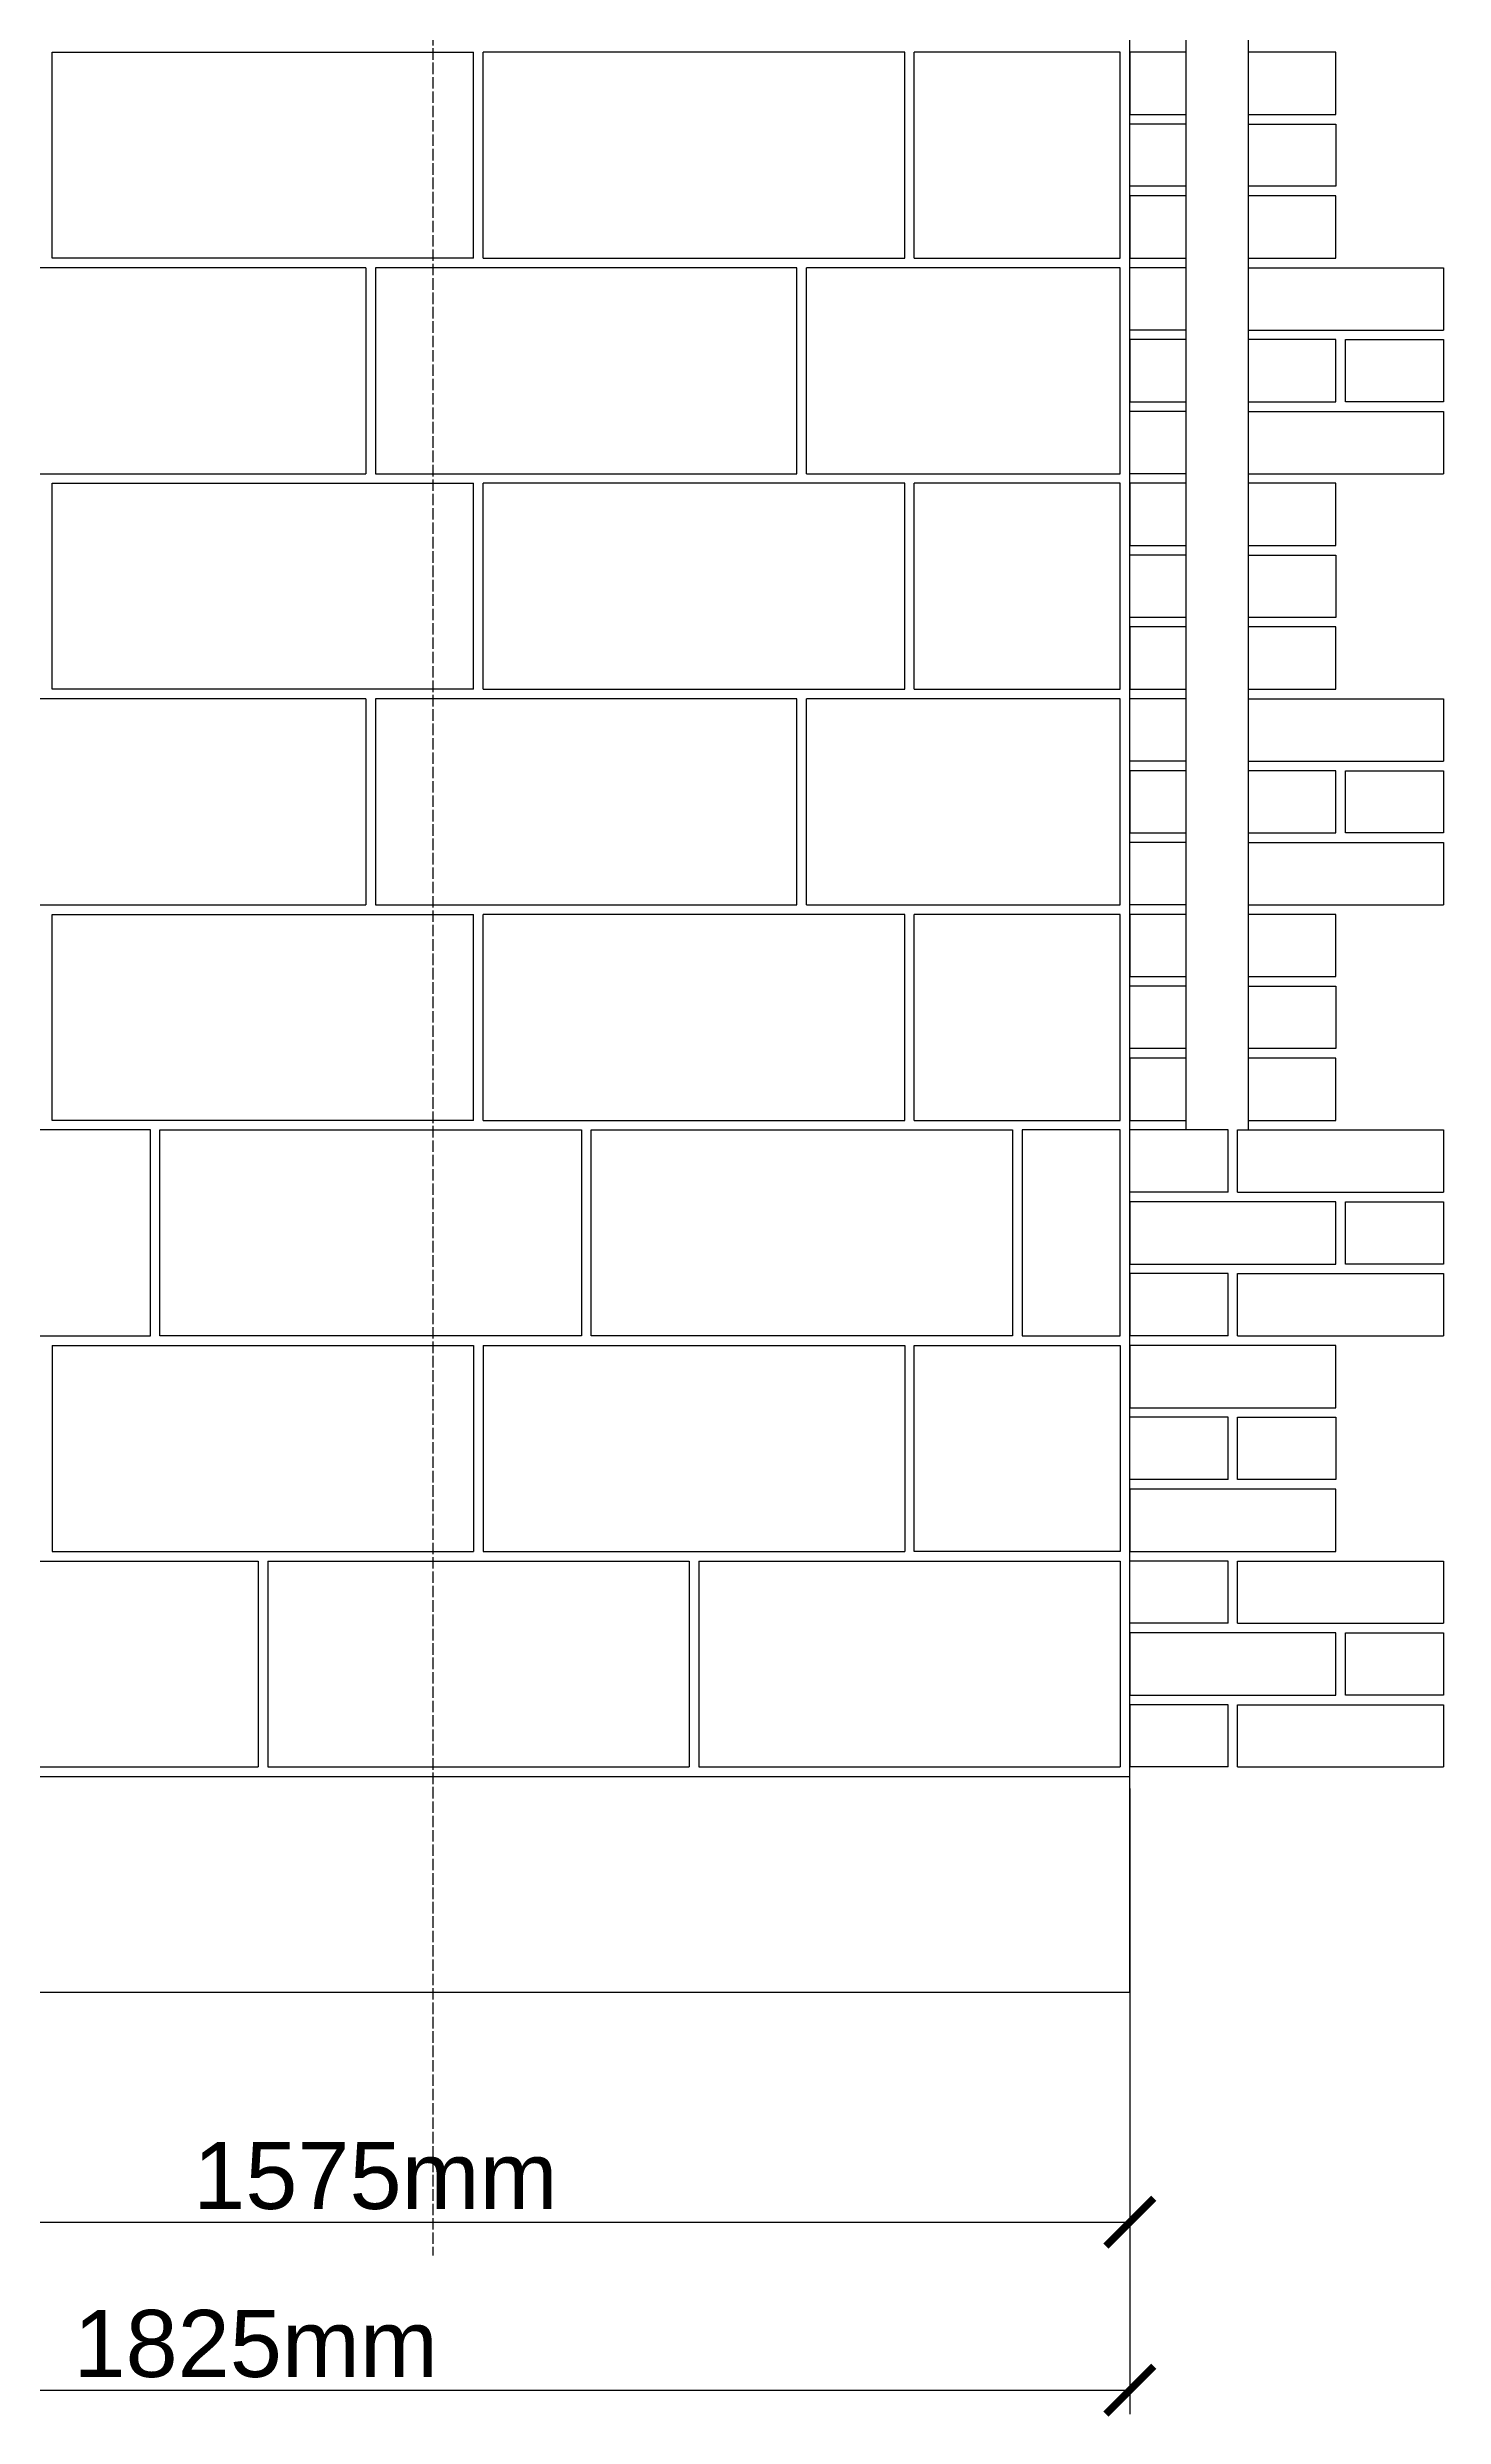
# Model space of a CAD drawing. Header units: millimetres. Extents: x -11841 to 102317, y -68819 to 40378.
# Drawn here: x 64687 to 66145, y 1545 to 4018 of the extents above; entities that cross this region are included whole.
import ezdxf

# ---------------------------------------------------------------- set-up
doc = ezdxf.new("R2010")
doc.units = ezdxf.units.MM
doc.linetypes.add('ACAD_ISO02W100', pattern=[15, 12, -3])
doc.styles.get("Standard").update_dxf_attribs({"font": 'Arial.ttf'})
doc.dimstyles.new('JRMStyle', dxfattribs={"dimtxt": 3.5, "dimasz": 2.5, "dimexe": 1.25, "dimexo": 0.625, "dimtad": 1, "dimdec": 0, "dimdsep": 46, "dimtxsty": 'Standard', "dimblk": 'ARCHTICK', "dimblk1": 'ARCHTICK', "dimblk2": 'ARCHTICK', "dimcen": 2.5, "dimadec": 0, "dimazin": 0, "dimtfac": 1, "dimtdec": 0, "dimtmove": 0, "dimatfit": 3, "dimldrblk": 'ARCHTICK', "dimfxl": 1, "dimarcsym": 0})

# ---------------------------------------------------------------- blocks, each defined once
blk = doc.blocks.new('_ArchTick')
at = {"color": 0, "linetype": 'ByBlock', "const_width": 0.15}
blk.add_lwpolyline([(-0.5, -0.5), (0.5, 0.5)], dxfattribs=at)
blk = doc.blocks.new('*D73')
at = {"color": 0, "lineweight": -2, "ltscale": 0.58, "transparency": 16777216}
for p, q in [((64242, 2200.3), (64242, 1722.6)), ((65817, 2200.3), (65817, 1722.6)), ((64242, 1747.6), (65817, 1747.6))]:
    blk.add_line(p, q, dxfattribs=at)
at = {"layer": 'Defpoints', "color": 0, "ltscale": 0.58, "transparency": 16777216}
for p in [(64242, 2212.8), (65817, 2212.8), (65817, 1747.6)]:
    blk.add_point(p, dxfattribs=at)
at = {"color": 0, "lineweight": -2, "ltscale": 0.58, "transparency": 16777216, "xscale": 50, "yscale": 50, "zscale": 50, "rotation": 180}
blk.add_blockref('_ArchTick', (64242, 1747.6), dxfattribs=at)
at = {"color": 0, "lineweight": -2, "ltscale": 0.58, "transparency": 16777216, "xscale": 50, "yscale": 50, "zscale": 50}
blk.add_blockref('_ArchTick', (65817, 1747.6), dxfattribs=at)
at = {"color": 0, "ltscale": 0.58, "transparency": 16777216, "insert": (65029.5, 1795.9), "char_height": 70, "attachment_point": 5}
blk.add_mtext('1575mm', dxfattribs=at)
blk = doc.blocks.new('*D74')
at = {"color": 0, "lineweight": -2, "ltscale": 0.58, "transparency": 16777216}
for p, q in [((63992, 1975.3), (63992, 1547.3)), ((65817, 1975.3), (65817, 1547.3)), ((63992, 1572.3), (65817, 1572.3))]:
    blk.add_line(p, q, dxfattribs=at)
at = {"layer": 'Defpoints', "color": 0, "ltscale": 0.58, "transparency": 16777216}
for p in [(63992, 1987.8), (65817, 1987.8), (65817, 1572.3)]:
    blk.add_point(p, dxfattribs=at)
at = {"color": 0, "lineweight": -2, "ltscale": 0.58, "transparency": 16777216, "xscale": 50, "yscale": 50, "zscale": 50, "rotation": 180}
blk.add_blockref('_ArchTick', (63992, 1572.3), dxfattribs=at)
at = {"color": 0, "lineweight": -2, "ltscale": 0.58, "transparency": 16777216, "xscale": 50, "yscale": 50, "zscale": 50}
blk.add_blockref('_ArchTick', (65817, 1572.3), dxfattribs=at)
at = {"color": 0, "ltscale": 0.58, "transparency": 16777216, "insert": (64904.5, 1620.5), "char_height": 70, "attachment_point": 5}
blk.add_mtext('1825mm', dxfattribs=at)

msp = doc.modelspace()

# ---------------------------------------------------------------- linework, layer by layer
at = {"linetype": 'ACAD_ISO02W100'}
msp.add_line((65089.5, 6311.9), (65089.5, 1712.9), dxfattribs=at)
for p, q in [((65817, 1987.8), (65817, 5752.8)), ((64692, 3797.8), (64692, 4012.8)), ((64692, 4012.8), (65132, 4012.8)), ((65132, 3797.8), (65132, 4012.8)), ((65132, 3797.8), (65132, 4012.8)), ((65142, 3797.8), (65142, 4012.8)), ((65142, 3797.8), (65142, 4012.8)), ((65582, 4012.8), (65142, 4012.8)), ((65582, 3797.8), (65582, 4012.8)), ((65592, 3797.8), (65592, 4012.8)), ((65807, 4012.8), (65592, 4012.8)), ((65807, 3797.8), (65807, 4012.8)), ((65019.5, 3787.8), (64579.5, 3787.8)), ((65132, 3797.8), (64692, 3797.8)), ((65019.5, 3787.8), (65019.5, 3572.8)), ((65029.5, 3787.8), (65029.5, 3572.8)), ((65029.5, 3787.8), (65029.5, 3572.8)), ((65469.5, 3787.8), (65029.5, 3787.8)), ((65142, 3797.8), (65582, 3797.8)), ((65469.5, 3572.8), (65469.5, 3787.8)), ((65479.5, 3572.8), (65479.5, 3787.8)), ((65807, 3787.8), (65479.5, 3787.8)), ((65592, 3797.8), (65807, 3797.8)), ((65807, 3572.8), (65807, 3787.8)), ((64579.5, 3572.8), (65019.5, 3572.8)), ((64692, 3347.8), (64692, 3562.8)), ((64692, 3562.8), (65132, 3562.8)), ((65029.5, 3572.8), (65469.5, 3572.8)), ((65132, 3347.8), (65132, 3562.8)), ((65132, 3347.8), (65132, 3562.8)), ((65142, 3347.8), (65142, 3562.8)), ((65142, 3347.8), (65142, 3562.8)), ((65582, 3562.8), (65142, 3562.8)), ((65479.5, 3572.8), (65807, 3572.8)), ((65582, 3347.8), (65582, 3562.8)), ((65592, 3347.8), (65592, 3562.8)), ((65807, 3562.8), (65592, 3562.8)), ((65807, 3347.8), (65807, 3562.8)), ((65132, 3347.8), (64692, 3347.8)), ((65142, 3347.8), (65582, 3347.8)), ((65592, 3347.8), (65807, 3347.8)), ((65019.5, 3337.8), (64579.5, 3337.8)), ((65019.5, 3337.8), (65019.5, 3122.8)), ((65029.5, 3337.8), (65029.5, 3122.8)), ((65469.5, 3337.8), (65029.5, 3337.8)), ((65469.5, 3122.8), (65469.5, 3337.8)), ((65479.5, 3122.8), (65479.5, 3337.8)), ((65807, 3337.8), (65479.5, 3337.8)), ((65807, 3122.8), (65807, 3337.8)), ((64579.5, 3122.8), (65019.5, 3122.8)), ((65029.5, 3122.8), (65469.5, 3122.8)), ((65479.5, 3122.8), (65807, 3122.8)), ((64692, 2897.8), (64692, 3112.8)), ((64692, 3112.8), (65132, 3112.8)), ((65132, 2897.8), (65132, 3112.8)), ((65142, 2897.8), (65142, 3112.8)), ((65582, 3112.8), (65142, 3112.8)), ((65582, 2897.8), (65582, 3112.8)), ((65592, 2897.8), (65592, 3112.8)), ((65807, 3112.8), (65592, 3112.8)), ((65807, 2897.8), (65807, 3112.8)), ((65132, 2897.8), (64692, 2897.8)), ((65142, 2897.8), (65582, 2897.8)), ((65592, 2897.8), (65807, 2897.8)), ((64794.5, 2887.8), (64579.5, 2887.8)), ((64794.5, 2672.8), (64794.5, 2887.8)), ((64804.5, 2672.8), (64804.5, 2887.8)), ((64804.5, 2887.8), (65244.5, 2887.8)), ((65244.5, 2887.8), (65244.5, 2672.8)), ((65254.5, 2672.8), (65254.5, 2887.8)), ((65254.5, 2672.8), (65254.5, 2887.8)), ((65254.5, 2887.8), (65694.5, 2887.8)), ((65694.5, 2887.8), (65694.5, 2672.8)), ((65704.5, 2887.8), (65704.5, 2672.8)), ((65807, 2887.8), (65704.5, 2887.8)), ((65807, 2672.8), (65807, 2887.8)), ((64579.5, 2672.8), (64794.5, 2672.8)), ((65244.5, 2672.8), (64804.5, 2672.8)), ((65694.5, 2672.8), (65254.5, 2672.8)), ((65704.5, 2672.8), (65807, 2672.8)), ((64692, 2662.8), (64692, 2447.8)), ((64692, 2662.8), (65132, 2662.8)), ((65132, 2662.8), (65132, 2447.8)), ((65142, 2662.8), (65142, 2447.8)), ((65142, 2662.8), (65582, 2662.8)), ((65582, 2662.8), (65582, 2447.8)), ((65592, 2447.8), (65592, 2662.8)), ((65592, 2662.8), (65807, 2662.8)), ((65807, 2662.8), (65807, 2447.8)), ((64467, 2437.8), (64907, 2437.8)), ((64692, 2447.8), (65132, 2447.8)), ((64907, 2437.8), (64907, 2222.8)), ((64917, 2437.8), (64917, 2222.8)), ((64917, 2437.8), (65357, 2437.8)), ((65142, 2447.8), (65582, 2447.8)), ((65357, 2437.8), (65357, 2222.8)), ((65367, 2437.8), (65367, 2222.8)), ((65367, 2437.8), (65807, 2437.8)), ((65807, 2447.8), (65592, 2447.8)), ((65807, 2437.8), (65807, 2222.8)), ((64242, 2212.8), (65817, 2212.8)), ((64467, 2222.8), (64907, 2222.8)), ((64917, 2222.8), (65357, 2222.8)), ((65367, 2222.8), (65807, 2222.8)), ((63992, 1987.8), (65817, 1987.8))]:
    msp.add_line(p, q)
at = {"ltscale": 0.58}
for p, q in [((65875.5, 5752.8), (65875.5, 2887.8)), ((65940.5, 5752.8), (65940.5, 2887.8))]:
    msp.add_line(p, q, dxfattribs=at)
at = {"color": 253}
for p, q in [((65817, 4012.8), (65817, 3947.8)), ((65875.5, 4012.8), (65817, 4012.8)), ((66032, 4012.8), (65940.5, 4012.8)), ((66032, 3947.8), (66032, 4012.8)), ((65817, 3947.8), (65875.5, 3947.8)), ((65875.5, 3937.8), (65817, 3937.8)), ((65940.5, 3947.8), (66032, 3947.8)), ((65940.5, 3937.8), (66032, 3937.8)), ((66032, 3937.8), (66032, 3872.8)), ((65875.5, 3872.8), (65817, 3872.8)), ((65817, 3862.8), (65817, 3797.8)), ((65875.5, 3862.8), (65817, 3862.8)), ((66032, 3872.8), (65940.5, 3872.8)), ((66032, 3862.8), (65940.5, 3862.8)), ((66032, 3797.8), (66032, 3862.8)), ((65817, 3797.8), (65875.5, 3797.8)), ((65875.5, 3787.8), (65817, 3787.8)), ((65940.5, 3797.8), (66032, 3797.8)), ((65940.5, 3787.8), (66144.5, 3787.8)), ((66144.5, 3787.8), (66144.5, 3722.8)), ((65875.5, 3722.8), (65817, 3722.8)), ((65817, 3712.8), (65817, 3647.8)), ((65875.5, 3712.8), (65817, 3712.8)), ((65940.5, 3722.8), (66144.5, 3722.8)), ((66032, 3712.8), (65940.5, 3712.8)), ((66032, 3647.8), (66032, 3712.8)), ((66042, 3647.8), (66042, 3712.8)), ((66042, 3712.8), (66144.5, 3712.8)), ((66144.5, 3712.8), (66144.5, 3647.8)), ((65817, 3647.8), (65875.5, 3647.8)), ((65875.5, 3637.8), (65817, 3637.8)), ((65940.5, 3647.8), (66032, 3647.8)), ((65940.5, 3637.8), (66144.5, 3637.8)), ((66144.5, 3647.8), (66042, 3647.8)), ((66144.5, 3637.8), (66144.5, 3572.8)), ((65875.5, 3572.8), (65817, 3572.8)), ((65817, 3562.8), (65817, 3497.8)), ((65875.5, 3562.8), (65817, 3562.8)), ((65940.5, 3572.8), (66144.5, 3572.8)), ((66032, 3562.8), (65940.5, 3562.8)), ((66032, 3497.8), (66032, 3562.8)), ((65817, 3497.8), (65875.5, 3497.8)), ((65875.5, 3487.8), (65817, 3487.8)), ((65940.5, 3497.8), (66032, 3497.8)), ((65940.5, 3487.8), (66032, 3487.8)), ((66032, 3487.8), (66032, 3422.8)), ((65875.5, 3422.8), (65817, 3422.8)), ((66032, 3422.8), (65940.5, 3422.8)), ((65817, 3412.8), (65817, 3347.8)), ((65875.5, 3412.8), (65817, 3412.8)), ((66032, 3412.8), (65940.5, 3412.8)), ((66032, 3347.8), (66032, 3412.8)), ((65817, 3347.8), (65875.5, 3347.8)), ((65940.5, 3347.8), (66032, 3347.8)), ((65875.5, 3337.8), (65817, 3337.8)), ((65940.5, 3337.8), (66144.5, 3337.8)), ((66144.5, 3337.8), (66144.5, 3272.8)), ((65875.5, 3272.8), (65817, 3272.8)), ((65940.5, 3272.8), (66144.5, 3272.8)), ((65817, 3262.8), (65817, 3197.8)), ((65875.5, 3262.8), (65817, 3262.8)), ((66032, 3262.8), (65940.5, 3262.8)), ((66032, 3197.8), (66032, 3262.8)), ((66042, 3197.8), (66042, 3262.8)), ((66042, 3262.8), (66144.5, 3262.8)), ((66144.5, 3262.8), (66144.5, 3197.8)), ((65817, 3197.8), (65875.5, 3197.8)), ((65940.5, 3197.8), (66032, 3197.8)), ((66144.5, 3197.8), (66042, 3197.8)), ((65875.5, 3187.8), (65817, 3187.8)), ((65940.5, 3187.8), (66144.5, 3187.8)), ((66144.5, 3187.8), (66144.5, 3122.8)), ((65875.5, 3122.8), (65817, 3122.8)), ((65940.5, 3122.8), (66144.5, 3122.8)), ((65817, 3112.8), (65817, 3047.8)), ((65875.5, 3112.8), (65817, 3112.8)), ((66032, 3112.8), (65940.5, 3112.8)), ((66032, 3047.8), (66032, 3112.8)), ((65817, 3047.8), (65875.5, 3047.8)), ((65940.5, 3047.8), (66032, 3047.8)), ((65875.5, 3037.8), (65817, 3037.8)), ((65940.5, 3037.8), (66032, 3037.8)), ((66032, 3037.8), (66032, 2972.8)), ((65875.5, 2972.8), (65817, 2972.8)), ((66032, 2972.8), (65940.5, 2972.8)), ((65817, 2962.8), (65817, 2897.8)), ((65875.5, 2962.8), (65817, 2962.8)), ((66032, 2962.8), (65940.5, 2962.8)), ((66032, 2897.8), (66032, 2962.8)), ((65817, 2897.8), (65875.5, 2897.8)), ((65940.5, 2897.8), (66032, 2897.8)), ((65919.5, 2887.8), (65817, 2887.8)), ((65919.5, 2822.8), (65919.5, 2887.8)), ((65929.5, 2822.8), (65929.5, 2887.8)), ((65929.5, 2887.8), (66144.5, 2887.8)), ((66144.5, 2887.8), (66144.5, 2822.8)), ((65919.5, 2822.8), (65817, 2822.8)), ((65929.5, 2822.8), (66144.5, 2822.8)), ((66032, 2812.8), (65817, 2812.8)), ((65817, 2812.8), (65817, 2747.8)), ((66032, 2747.8), (66032, 2812.8)), ((66042, 2747.8), (66042, 2812.8)), ((66042, 2812.8), (66144.5, 2812.8)), ((66144.5, 2812.8), (66144.5, 2747.8)), ((65817, 2747.8), (66032, 2747.8)), ((66144.5, 2747.8), (66042, 2747.8)), ((65817, 2737.8), (65817, 2672.8)), ((65817, 2737.8), (65817, 2672.8)), ((65919.5, 2737.8), (65817, 2737.8)), ((65919.5, 2672.8), (65919.5, 2737.8)), ((65929.5, 2672.8), (65929.5, 2737.8)), ((65929.5, 2737.8), (66144.5, 2737.8)), ((66144.5, 2737.8), (66144.5, 2672.8)), ((65919.5, 2672.8), (65817, 2672.8)), ((65929.5, 2672.8), (66144.5, 2672.8)), ((66032, 2662.8), (65817, 2662.8)), ((65817, 2662.8), (65817, 2597.8)), ((66032, 2597.8), (66032, 2662.8)), ((65817, 2597.8), (66032, 2597.8)), ((65919.5, 2587.8), (65817, 2587.8)), ((65919.5, 2522.8), (65919.5, 2587.8)), ((65929.5, 2522.8), (65929.5, 2587.8)), ((65929.5, 2587.8), (66032, 2587.8)), ((66032, 2587.8), (66032, 2522.8)), ((65919.5, 2522.8), (65817, 2522.8)), ((66032, 2522.8), (65929.5, 2522.8)), ((66032, 2512.8), (65817, 2512.8)), ((65817, 2512.8), (65817, 2447.8)), ((66032, 2447.8), (66032, 2512.8)), ((65817, 2447.8), (66032, 2447.8)), ((65919.5, 2437.8), (65817, 2437.8)), ((65919.5, 2372.8), (65919.5, 2437.8)), ((65929.5, 2372.8), (65929.5, 2437.8)), ((65929.5, 2437.8), (66144.5, 2437.8)), ((66144.5, 2437.8), (66144.5, 2372.8)), ((65919.5, 2372.8), (65817, 2372.8)), ((66032, 2362.8), (65817, 2362.8)), ((65817, 2362.8), (65817, 2297.8)), ((65929.5, 2372.8), (66144.5, 2372.8)), ((66032, 2297.8), (66032, 2362.8)), ((66042, 2297.8), (66042, 2362.8)), ((66042, 2362.8), (66144.5, 2362.8)), ((66144.5, 2362.8), (66144.5, 2297.8)), ((65817, 2297.8), (66032, 2297.8)), ((65817, 2287.8), (65817, 2222.8)), ((65817, 2287.8), (65817, 2222.8)), ((65919.5, 2287.8), (65817, 2287.8)), ((65919.5, 2222.8), (65919.5, 2287.8)), ((65929.5, 2222.8), (65929.5, 2287.8)), ((65929.5, 2287.8), (66144.5, 2287.8)), ((66144.5, 2297.8), (66042, 2297.8)), ((66144.5, 2287.8), (66144.5, 2222.8)), ((65919.5, 2222.8), (65817, 2222.8)), ((65929.5, 2222.8), (66144.5, 2222.8))]:
    msp.add_line(p, q, dxfattribs=at)

# ---------------------------------------------------------------- dimensions: what is measured, and where the dimension line sits
at = {"ltscale": 0.58}
dim = msp.add_linear_dim(base=(65817, 1747.6), p1=(64242, 2212.8), p2=(65817, 2212.8), dimstyle='JRMStyle', override={"dimpost": 'mm'}, dxfattribs=at)
dim.commit()
dim.dimension.update_dxf_attribs({"geometry": '*D73', "text_midpoint": (65029.5, 1795.9)})
dim = msp.add_aligned_dim(p1=(63992, 1987.8), p2=(65817, 1987.8), distance=-415.5, dimstyle='JRMStyle', override={"dimpost": 'mm'}, dxfattribs=at)
dim.commit()
dim.dimension.update_dxf_attribs({"geometry": '*D74', "text_midpoint": (64904.5, 1620.5)})

doc.saveas('drawing.dxf')
